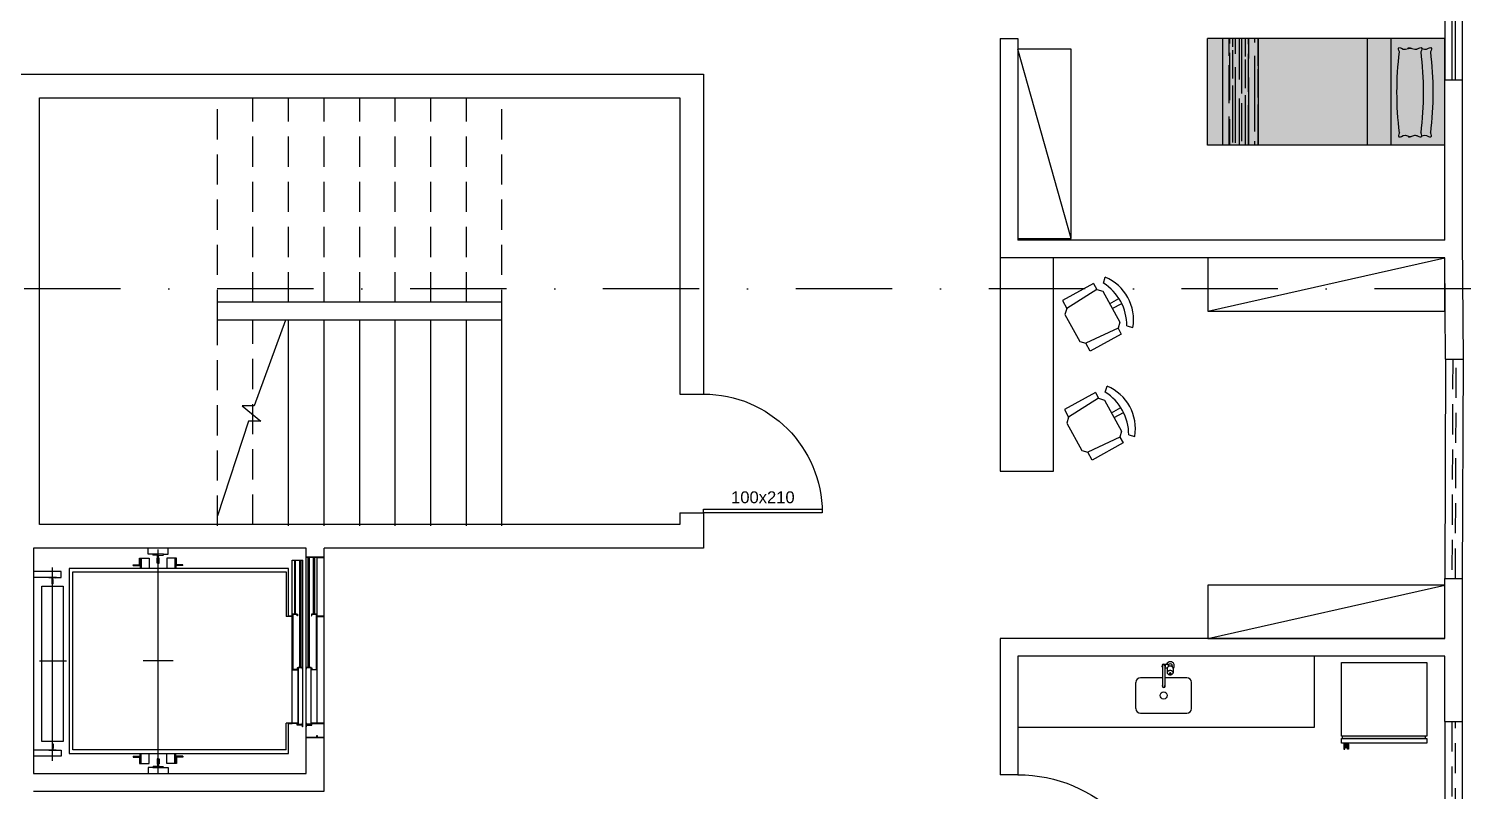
# Model space of a CAD drawing. Header units: centimetres. Extents: x 0 to 1084401, y -139216 to 99734.
# Drawn here: x 911601 to 912812, y 11368 to 12011 of the extents above; entities that cross this region are included whole.
import ezdxf
from ezdxf.enums import TextEntityAlignment as Align

# ---------------------------------------------------------------- set-up
doc = ezdxf.new("R2010")
doc.units = ezdxf.units.CM
doc.header["$LTSCALE"] = 4
for name, pattern in [('DASHDOT', [25.4, 12.7, -6.35, 0, -6.35]), ('DASHED2', [9.524999999999999, 6.35, -3.175]), ('HIDDEN', [9.524999999999999, 6.35, -3.175]), ('LTYPE_4', [112.5, 56.25, -56.25]), ('LTYPE_6', [168.75, 112.5, -28.125, 0, -28.125])]:
    doc.linetypes.add(name, pattern=pattern)
for name, color, linetype in [('0.1', 1, 'Continuous'), ('0.2', 2, 'Continuous'), ('0.6', 6, 'Continuous'), ('02-CONT', 2, 'Continuous'), ('03-CONT', 3, 'Continuous'), ('08', 8, 'Continuous'), ('AIT-LAY-HTC', 254, 'Continuous'), ('AIT-LAY-MOB', 2, 'Continuous'), ('B-CORTE', 4, 'DASHDOT')]:
    doc.layers.add(name, color=color, linetype=linetype)
doc.styles.add('2mm 1-50', font='arial.ttf', dxfattribs={"height": 0.1})

# ---------------------------------------------------------------- blocks, each defined once
blk = doc.blocks.new('1_00e')
blk.add_lwpolyline([(-28.40539012428269, -52.25289090163764), (-25.40539012428269, -52.25289090163764), (-25.40539012428269, 47.74710909836236), (-28.40539012428269, 47.74710909836236)], close=True)
at = {"color": 1}
blk.add_arc((-28.40539012428326, -52.25289090163764), 100, 0, 90, dxfattribs=at)
blk = doc.blocks.new('CAMA-SOLTEIRO')
h = blk.add_hatch()
h.set_pattern_fill('AR-RROOF', color=256, scale=0.08, style=0)
h.set_pattern_definition([(0, (-259.2971654992087, -62.25848343646964), (0.176, 0.08), [1.2, -0.16, 0.4, -0.08]), (0, (-259.1907654992087, -62.21848343646964), (-0.08, 0.1064), [0.24, -0.0264, 0.48, -0.06]), (0, (-259.2571654992087, -62.19048343646964), (0.416, 0.0536), [0.64, -0.112, 0.32, -0.08])])
h.paths.add_polyline_path([(0.4499999999999886, -1.569999999997059), (-0.4500000000000455, -1.569999999997044), (-0.4500000000000455, -1.869999999999941), (0.4499999999999886, -1.869999999999969)])
at = {"layer": 'AIT-LAY-HTC'}
h = blk.add_hatch(color=254, dxfattribs=at)
h.paths.add_polyline_path([(0.4499999999999886, -0.6535763996212509), (-0.4499999999999886, -0.6535763996212509), (-0.4499999999999886, -1.569999999997044), (0.4499999999999886, -1.569999999997044)])
h.paths.add_polyline_path([(0.4499999999999886, -2.131628207280301e-14), (-0.4499999999999886, -7.105427357601002e-15), (-0.4500000000000455, -0.4535763996212623), (0.4499999999999886, -0.4535763996212623)])
h.paths.add_polyline_path([(0.3716982436171747, -0.373121244349754), (0.3723867664295994, -0.3861706267807321), (0.3655536251368972, -0.390699628518469), (0.3589239480322135, -0.390246726289142), (0.3496964401738865, -0.3873305654911334), (0.3375292817262334, -0.3814624037465322, -0.06240135273612517), (-0.3458491167673401, -0.3814624037465322), (-0.3580162752151068, -0.3873305654911476), (-0.3672437830732633, -0.3902467262891278), (-0.3738734601780038, -0.3906996285184547), (-0.3807066014707061, -0.3861706267807179), (-0.3800180786582814, -0.3731212443497398), (-0.3760551388454587, -0.3650755000255188), (-0.3677125645626802, -0.3491925823837292), (-0.367078841438115, -0.3321323483973302), (-0.3724699016728437, -0.3091402599489683), (-0.3738734601780038, -0.3092361431671051), (-0.3807066014707061, -0.3047071414293683), (-0.3800180786582814, -0.2916577589983902), (-0.3760551388454587, -0.2836120146741834), (-0.3731809529210182, -0.2781400276378534), (-0.3671426902825488, -0.2523877149917055), (-0.3671057082908646, -0.2513921359974702), (-0.3671426902825488, -0.2503965570033344), (-0.373180952921075, -0.2246442443571155), (-0.3760551388455156, -0.2191722573209276), (-0.3800180786582814, -0.2111265129965787), (-0.3807066014707061, -0.1980771305656006), (-0.3738734601780038, -0.1935481288278922), (-0.3724699016728437, -0.1936440120460148), (-0.367078841438115, -0.1706519235976387), (-0.3677125645626802, -0.1535916896112397), (-0.3760551388455156, -0.1377087719694785), (-0.3800180786582814, -0.1296630276452575), (-0.3807066014707061, -0.116613645214251), (-0.3738734601780038, -0.1120846434765284), (-0.3672437830733202, -0.1125375457058411), (-0.3580162752149931, -0.1154537065038497), (-0.3458491167673401, -0.1213218682484509, -0.06240135273612597), (0.3375292817262334, -0.1213218682484509), (0.3496964401739433, -0.1154537065038497), (0.3589239480322135, -0.1125375457058553), (0.3655536251368972, -0.1120846434765284), (0.3723867664295994, -0.1166136452142652), (0.3716982436171747, -0.1296630276452575), (0.3677353038042952, -0.1377087719695922), (0.3593927295215735, -0.1535916896112681), (0.3587590063970083, -0.1706519235976671), (0.364150066631737, -0.193644012046029), (0.3655536251368972, -0.193548128827878), (0.3723867664295994, -0.1980771305656006), (0.3716982436171747, -0.2111265129965929), (0.3677353038042384, -0.2191722573211123), (0.3648611178799115, -0.2246442443571297), (0.3588228552414421, -0.250396557003306), (0.358785873249758, -0.251392135997456), (0.3588228552414421, -0.2523877149917482), (0.3648611178799115, -0.2781400276378392), (0.3677353038042952, -0.2836120146742545), (0.3716982436171747, -0.2916577589984044), (0.3723867664295994, -0.3047071414293683), (0.3655536251368972, -0.3092361431670909), (0.364150066631737, -0.3091402599489825), (0.3587590063970083, -0.3321323483973586), (0.3593927295215735, -0.3491925823837292), (0.3677353038044657, -0.3650755000253483)], flags=16)
h.paths.add_polyline_path([(-0.4500000000000455, -1.869999999999926), (-0.4499999999999886, -1.99999999999995), (0.4499999999999886, -1.99999999999995), (0.4499999999999886, -1.869999999999969)])
h = blk.add_hatch(color=252, dxfattribs=at)
edge = h.paths.add_edge_path()
edge.add_line((0.3677353038042384, -0.1377087719696206), (0.3716982436171179, -0.1296630276452433))
edge.add_line((0.3716982436171747, -0.1296630276452433), (0.3723867664295994, -0.1166136452142652))
edge.add_line((0.3723867664295994, -0.1166136452142652), (0.3655536251368972, -0.1120846434765284))
edge.add_line((0.3655536251368972, -0.1120846434765284), (0.3589239480322135, -0.1125375457058411))
edge.add_line((0.3589239480322135, -0.1125375457058553), (0.3496964401739433, -0.1154537065038497))
edge.add_line((0.3496964401739433, -0.1154537065038355), (0.3375292817262334, -0.1213218682484509))
edge.add_ellipse((-0.004159917520553336, -2.848495806804841), major_axis=(1.943480023054445, 1.943480023054444), ratio=0.9999999999999957, start_angle=37.85859147788927, end_angle=52.14140852211052)
edge.add_line((-0.3458491167673401, -0.1213218682484651), (-0.35801627521505, -0.1154537065038497))
edge.add_line((-0.35801627521505, -0.1154537065038497), (-0.3672437830732633, -0.1125375457058553))
edge.add_line((-0.3672437830733202, -0.1125375457058553), (-0.3738734601780607, -0.1120846434765284))
edge.add_line((-0.3738734601780607, -0.1120846434765426), (-0.380706601470763, -0.116613645214251))
edge.add_line((-0.3807066014707061, -0.116613645214251), (-0.3800180786582814, -0.1296630276452433))
edge.add_line((-0.3800180786582814, -0.1296630276452433), (-0.3760551388454587, -0.1377087719697059))
edge.add_line((-0.3760551388454019, -0.1377087719697201), (-0.3677125645626802, -0.1535916896112681))
edge.add_line((-0.3677125645626802, -0.1535916896112681), (-0.367078841438115, -0.1706519235976671))
edge.add_line((-0.367078841438115, -0.1706519235976671), (-0.3724699016728437, -0.1936440120460148))
edge.add_line((-0.3724699016728437, -0.1936440120460148), (-0.3672437830733202, -0.1940010310572049))
edge.add_line((-0.3672437830733202, -0.1940010310572049), (-0.35801627521505, -0.1969171918551993))
edge.add_line((-0.35801627521505, -0.1969171918551993), (-0.3458491167673401, -0.2027853535998148))
edge.add_ellipse((-0.004159917520553336, -2.929959292156191), major_axis=(1.943480023054446, 1.943480023054447), ratio=0.9999999999999976, start_angle=37.85859147788932, end_angle=52.14140852211062, ccw=False)
edge.add_line((0.3375292817262334, -0.2027853535998148), (0.3496964401739433, -0.1969171918551851))
edge.add_line((0.3496964401739433, -0.1969171918551709), (0.3589239480322703, -0.1940010310572049))
edge.add_line((0.3589239480322135, -0.1940010310572049), (0.364150066631737, -0.193644012046029))
edge.add_line((0.364150066631737, -0.193644012046029), (0.3587590063970083, -0.1706519235976671))
edge.add_line((0.3587590063970083, -0.1706519235976671), (0.3593927295215735, -0.1535916896112681))
edge.add_line((0.3593927295215735, -0.1535916896112681), (0.3677353038042952, -0.1377087719696206))
edge = h.paths.add_edge_path()
edge.add_line((0.3585894172769599, -0.2513921359974987), (0.3588228552414421, -0.250396557003306))
edge.add_line((0.3588228552414421, -0.250396557003306), (0.3593927295215735, -0.2350551749626035))
edge.add_line((0.3593927295215735, -0.2350551749626035), (0.367735303804352, -0.2191722573207713))
edge.add_line((0.367735303804352, -0.2191722573207713), (0.3716982436171747, -0.2111265129966071))
edge.add_line((0.3716982436171747, -0.2111265129966071), (0.3723867664295994, -0.198077130565629))
edge.add_line((0.3723867664295994, -0.198077130565629), (0.3655536251368972, -0.1935481288278922))
edge.add_line((0.3655536251368972, -0.193548128827878), (0.3589239480322135, -0.1940010310571907))
edge.add_line((0.3589239480322135, -0.1940010310572049), (0.3496964401739433, -0.1969171918551993))
edge.add_line((0.3496964401739433, -0.1969171918551993), (0.3375292817262334, -0.2027853535998148))
edge.add_ellipse((-0.004159917520553336, -2.929959292156191), major_axis=(1.94348002305446, 1.94348002305446), ratio=0.9999999999999964, start_angle=37.85859147788919, end_angle=52.14140852211058)
edge.add_line((-0.3458491167673401, -0.2027853535998148), (-0.3580162752149931, -0.1969171918552135))
edge.add_line((-0.3580162752149931, -0.1969171918552135), (-0.3672437830733202, -0.1940010310571907))
edge.add_line((-0.3672437830733202, -0.1940010310571907), (-0.3738734601780038, -0.1935481288278638))
edge.add_line((-0.3738734601780038, -0.193548128827878), (-0.3807066014707061, -0.1980771305656006))
edge.add_line((-0.3807066014707061, -0.1980771305656006), (-0.3800180786582814, -0.2111265129965929))
edge.add_line((-0.3800180786582814, -0.2111265129965929), (-0.376055138845345, -0.2191722573210413))
edge.add_line((-0.376055138845345, -0.2191722573210413), (-0.3677125645626802, -0.2350551749625893))
edge.add_line((-0.3677125645626802, -0.2350551749626035), (-0.3671426902825488, -0.250396557003306))
edge.add_line((-0.3671426902825488, -0.2503965570032918), (-0.3669092523180666, -0.2513921359974702))
edge.add_line((-0.3669092523180666, -0.2513921359974702), (-0.3732120659238944, -0.278272720073609))
edge.add_line((-0.3732120659238944, -0.278272720073609), (-0.3759659441697067, -0.2921238786731593))
edge.add_line((-0.3759659441697067, -0.2921238786731593), (-0.3732120659238944, -0.3059750372728232))
edge.add_line((-0.3732120659238944, -0.3059750372728232), (-0.367078841438115, -0.3321323483973302))
edge.add_line((-0.367078841438115, -0.3321323483973302), (-0.3677125645626802, -0.3491925823837292))
edge.add_line((-0.3677125645626802, -0.3491925823837292), (-0.3760551388454587, -0.3650755000255756))
edge.add_line((-0.3760551388454587, -0.3650755000255756), (-0.3800180786582814, -0.3731212443497398))
edge.add_line((-0.3800180786582814, -0.3731212443497398), (-0.3807066014707061, -0.3861706267807179))
edge.add_line((-0.3807066014707061, -0.3861706267807179), (-0.3738734601780607, -0.3906996285184547))
edge.add_line((-0.3738734601780607, -0.390699628518469), (-0.3672437830733202, -0.390246726289142))
edge.add_line((-0.3672437830733202, -0.3902467262891278), (-0.35801627521505, -0.3873305654911192))
edge.add_line((-0.3580162752149931, -0.3873305654911192), (-0.3458491167673401, -0.381462403746518))
edge.add_ellipse((-0.004159917520553336, 2.345711534809816), major_axis=(1.943480023054408, 1.943480023054407), ratio=0.9999999999999963, start_angle=217.8585914778892, end_angle=232.1414085221106)
edge.add_line((0.3375292817262334, -0.3814624037465322), (0.3496964401739433, -0.3873305654911476))
edge.add_line((0.3496964401739433, -0.3873305654911476), (0.3589239480321567, -0.390246726289142))
edge.add_line((0.3589239480321567, -0.390246726289142), (0.3655536251368403, -0.3906996285184832))
edge.add_line((0.3655536251368972, -0.390699628518469), (0.3723867664295994, -0.3861706267807321))
edge.add_line((0.3723867664295994, -0.3861706267807321), (0.3716982436171747, -0.373121244349754))
edge.add_line((0.3716982436171747, -0.3731212443497398), (0.3677353038042384, -0.3650755000254762))
edge.add_line((0.3677353038042384, -0.3650755000254762), (0.3593927295215735, -0.3491925823837292))
edge.add_line((0.3593927295215735, -0.3491925823837292), (0.3587590063970083, -0.3321323483973302))
edge.add_line((0.3587590063970083, -0.3321323483973444), (0.3648922308827878, -0.3059750372727663))
edge.add_line((0.3648922308827878, -0.3059750372727521), (0.3676461091286001, -0.2921238786731735))
edge.add_line((0.3676461091286001, -0.2921238786731735), (0.3648922308827878, -0.2782727200736659))
edge.add_line((0.3648922308827878, -0.2782727200736659), (0.3585894172769599, -0.2513921359974987))
for points in [[(0.4499999999999886, -0.6535763996212509), (0.4499999999999886, -0.4535763996212623), (-0.4499999999999886, -0.4535763996212623), (-0.4499999999999886, -0.6535763996212509)], [(-0.4499999999999886, -1.569999999997044), (0.4499999999999886, -1.569999999997044), (0.4499999999999886, -1.869999999999955), (-0.4499999999999886, -1.869999999999955)]]:
    blk.add_hatch(color=252, dxfattribs=at).paths.add_polyline_path(points)
for p, q in [((-0.4500000000000455, 7.105427357601002e-15), (0.4499999999999886, -7.105427357601002e-15)), ((-0.4500000000000455, 7.105427357601002e-15), (-0.4499999999999886, -1.99999999999995)), ((0.4499999999999886, -7.105427357601002e-15), (0.4499999999999886, -1.99999999999995)), ((0.4499999999999886, -0.05000000000000426), (0.4499999999999886, -1.949999999999953)), ((0.4499999999999886, -0.4535763996212623), (-0.4499999999999886, -0.4535763996212623)), ((0.4499999999999886, -0.6535763996212509), (-0.4499999999999886, -0.6535763996212509)), ((-0.4499999999999886, -1.569999999997044), (0.4499999999999886, -1.569999999997044)), ((-0.4499999999999886, -1.869999999999941), (0.4499999999999886, -1.869999999999955)), ((-0.4499999999999886, -1.99999999999995), (0.4499999999999886, -1.99999999999995))]:
    blk.add_line(p, q)
for points in [[(-0.3724699016728437, -0.1936440120460148), (-0.367078841438115, -0.1706519235976529), (-0.3677125645626802, -0.1535916896112539), (-0.3760551388454587, -0.1377087719695353), (-0.3800180786582814, -0.1296630276452433), (-0.3807066014707061, -0.1166136452142652), (-0.3738734601780038, -0.1120846434765284), (-0.3672437830733202, -0.1125375457058553), (-0.35801627521505, -0.1154537065038497), (-0.3458491167673401, -0.1213218682484651)], [(0.364150066631737, -0.1936440120460148), (0.3587590063970083, -0.1706519235976671), (0.3593927295215735, -0.1535916896112539), (0.3677353038042952, -0.1377087719695496), (0.3716982436171747, -0.1296630276452575), (0.3723867664295994, -0.1166136452142652), (0.3655536251368972, -0.1120846434765284), (0.3589239480322135, -0.1125375457058553), (0.3496964401739433, -0.1154537065038497), (0.3375292817262334, -0.1213218682484651)], [(-0.3458491167673401, -0.3814624037465322), (-0.35801627521505, -0.3873305654911476), (-0.3672437830733202, -0.3902467262891278), (-0.3738734601780038, -0.3906996285184547), (-0.3807066014707061, -0.3861706267807179), (-0.3800180786582814, -0.3731212443497398), (-0.3760551388454587, -0.3650755000254478), (-0.3677125645626802, -0.3491925823837292), (-0.367078841438115, -0.3321323483973302), (-0.3732120659238944, -0.3059750372727663), (-0.3759659441697067, -0.2921238786731593), (-0.3732120659238944, -0.2782727200735664), (-0.367078841438115, -0.2521154089490025), (-0.3677125645626802, -0.2350551749626035), (-0.3760551388454587, -0.219172257320885), (-0.3800180786582814, -0.2111265129965929), (-0.3807066014707061, -0.1980771305656148), (-0.3738734601780038, -0.193548128827878), (-0.3672437830733202, -0.1940010310572049), (-0.35801627521505, -0.1969171918551993), (-0.3458491167673401, -0.2027853535998148)], [(-0.3671426902825488, -0.2523877149916771), (-0.367078841438115, -0.2506688630459806), (-0.373180952921075, -0.2246442443571155)], [(0.3375292817262334, -0.3814624037465322), (0.3496964401739433, -0.3873305654911476), (0.3589239480322135, -0.390246726289142), (0.3655536251368972, -0.390699628518469), (0.3723867664295994, -0.3861706267807321), (0.3716982436171747, -0.373121244349754), (0.3677353038042952, -0.365075500025462), (0.3593927295215735, -0.3491925823837434), (0.3587590063970083, -0.3321323483973444), (0.3648922308827878, -0.3059750372727805), (0.3676461091286001, -0.2921238786731735), (0.3648922308827878, -0.2782727200735806), (0.3587590063970083, -0.2521154089490167), (0.3593927295215735, -0.2350551749626035), (0.3677353038042952, -0.219172257320885), (0.3716982436171747, -0.2111265129966071), (0.3723867664295994, -0.1980771305656148), (0.3655536251368972, -0.193548128827878), (0.3589239480322135, -0.1940010310572049), (0.3496964401739433, -0.1969171918551993), (0.3375292817262334, -0.2027853535998148)], [(0.3588228552414421, -0.2523877149916913), (0.3587590063970083, -0.2506688630459948), (0.3648611178799115, -0.2246442443571155)], [(-0.3724699016728437, -0.3091402599489825), (-0.3738734601780038, -0.3092361431671051), (-0.3807066014707061, -0.3047071414293683), (-0.3800180786582814, -0.2916577589983902), (-0.3760551388454587, -0.2836120146740981), (-0.373180952921075, -0.2781400276378818)], [(0.364150066631737, -0.3091402599489825), (0.3655536251368972, -0.3092361431671051), (0.3723867664295994, -0.3047071414293825), (0.3716982436171747, -0.2916577589983902), (0.3677353038042952, -0.2836120146740981), (0.3648611178799115, -0.2781400276378818)]]:
    blk.add_lwpolyline(points)
for centre, radius, start, end in [((-0.004159917520553336, -2.848495806804841), 2.748495806804713, 82.85859147788834, 97.14140852211166), ((-0.004159917520553336, -2.929959292156191), 2.748495806804713, 82.85859147788834, 97.14140852211166), ((-0.004159917520553336, 2.345711534809816), 2.748495806804664, 262.8585914778884, 277.1414085221116)]:
    blk.add_arc(centre, radius, start, end)
blk = doc.blocks.new('cadeira31')
for p, q in [((533.9806244677055, 108.8269194911651), (525.4942774994332, 108.8269194911651)), ((533.9806244677055, 104.4680482461251), (525.5461243864366, 104.4680482461251))]:
    blk.add_line(p, q)
for points in [[(530.4662819320722, 126.449034984094), (526.9519393964405, 129.9633775197264)], [(537.494967003337, 129.9633775197264), (565.6097072883948, 129.9633775197264), (565.6097072883948, 122.9346924484623)], [(537.494967003337, 124.6918637162785), (537.494967003337, 129.9633775197264)], [(537.494967003337, 89.5484383599551), (533.9806244677046, 93.06278089558751), (533.9806244677046, 121.1775211806461), (537.494967003337, 124.6918637162785)], [(537.494967003337, 124.6918637162785), (565.6097072883948, 122.9346924484623)], [(565.6097072883948, 91.3056096277713), (569.124049824028, 94.81995216340371), (569.124049824028, 119.4203499128299), (565.6097072883948, 122.9346924484623)], [(537.494967003337, 84.2769245565072), (565.6097072883948, 84.2769245565072), (565.6097072883948, 91.3056096277713)], [(537.494967003337, 89.5484383599551), (565.6097072883948, 91.3056096277713)], [(530.4662819320722, 87.7912670921396), (526.9519393964405, 84.2769245565072)], [(537.494967003337, 84.2769245565072), (537.494967003337, 89.54843835995581)]]:
    blk.add_lwpolyline(points)
for centre, radius, start, end in [((555.505972498453, 107.120151038117), 36.56700428639113, 141.3401917459098, 218.65980825409), ((565.2582730348328, 107.120151038117), 39.80060802916926, 150.9453959009229, 209.0546040990771)]:
    blk.add_arc(centre, radius, start, end)

msp = doc.modelspace()

# ---------------------------------------------------------------- linework, layer by layer
at = {"layer": '0.1', "linetype": 'HIDDEN'}
for p, q in [((911760.2346801863, 11765.51251930815), (911760.2346801863, 11951.97953990535)), ((911790.2346801863, 11780.51251930815), (911790.2346801863, 11951.97953990535)), ((911820.2346801863, 11780.51251930815), (911820.2346801863, 11951.97953990535)), ((911850.2346801863, 11780.51251930815), (911850.2346801863, 11951.97953990535)), ((911880.2346801863, 11780.51251930815), (911880.2346801863, 11951.97953990535)), ((911910.2346801863, 11780.51251930815), (911910.2346801863, 11951.97953990535)), ((911940.2346801863, 11780.51251930815), (911940.2346801863, 11951.97953990535)), ((911970.2346801863, 11780.51251930815), (911970.2346801863, 11951.97953990535)), ((912000.2346801863, 11765.51251930815), (912000.2346801863, 11951.97953990535)), ((911760.2346801863, 11591.97953990533), (911760.2346801863, 11765.51251930815)), ((911790.2346801863, 11593.01251930813), (911790.2346801863, 11765.51251930815))]:
    msp.add_line(p, q, dxfattribs=at)
at = {"layer": '0.1'}
for p, q in [((912000.2346801863, 11780.51251930815), (911760.2346801863, 11780.51251930815)), ((912000.2346801863, 11765.51251930815), (911760.2346801863, 11765.51251930815)), ((911850.2346801327, 11413.51251971582), (911850.2346801327, 11565.5125206206))]:
    msp.add_line(p, q, dxfattribs=at)
at = {"layer": '0.1', "linetype": 'DASHED2'}
for p, q in [((912801.9981912678, 11732.51899698742), (912801.2346801861, 11547.51251930817)), ((912804.2346801861, 11547.51251930817), (912804.9981912678, 11732.51899698742)), ((912801.2346801861, 11427.01251930817), (912801.2346801861, 11307.01251930813)), ((912804.2346801861, 11307.01251930813), (912804.2346801861, 11427.01251930817))]:
    msp.add_line(p, q, dxfattribs=at)
at = {"layer": '0.2'}
for p, q in [((912795.2346801861, 12148.01251930817), (912795.2346801861, 11968.01251930817)), ((912801.2346801861, 12148.01251930817), (912801.2346801861, 11968.01251930817)), ((912804.2346801861, 11968.01251930817), (912804.2346801861, 12148.01251930817)), ((912810.2346801861, 11968.01251930817), (912810.2346801861, 12148.01251930817)), ((912480.234680186, 11834.29595005147), (912435.234680186, 11993.97285063304)), ((912420.2346801861, 11818.01251930817), (912420.2346801861, 11638.01251930817)), ((912465.2346801861, 11638.01251930817), (912465.2346801861, 11818.01251930817)), ((912595.437256688, 11773.01251930817), (912795.2346801861, 11818.01251930817)), ((911820.2346801863, 11591.97953990533), (911820.2346801863, 11765.51251930815)), ((911850.2346801863, 11591.97953990533), (911850.2346801863, 11765.51251930815)), ((911880.2346801863, 11591.97953990533), (911880.2346801863, 11765.51251930815)), ((911910.2346801863, 11591.97953990533), (911910.2346801863, 11765.51251930815)), ((911940.2346801863, 11591.97953990533), (911940.2346801863, 11765.51251930815)), ((911970.2346801863, 11591.97953990533), (911970.2346801863, 11765.51251930815)), ((912000.2346801863, 11591.97953990533), (912000.2346801863, 11765.51251930815)), ((912420.2346801861, 11638.01251930817), (912465.2346801861, 11638.01251930817)), ((912595.437256688, 11497.01251930817), (912795.2346801861, 11542.01251930817)), ((912708.0943045018, 11476.62597437343), (912780.0943045018, 11476.62597437343)), ((912708.0943045018, 11414.62597437344), (912708.0943045018, 11476.62597437343)), ((912780.0943045018, 11476.62597437343), (912780.0943045018, 11414.62597437344)), ((912557.2171364524, 11473.76118444651), (912557.2171364524, 11456.76118444651)), ((912558.2171364524, 11475.26118444651), (912562.5714925287, 11475.26118444651)), ((912559.2171364524, 11473.76118444651), (912559.2171364524, 11456.76118444651)), ((912559.2171364524, 11472.26118444651), (912561.3042520925, 11472.26118444651)), ((912561.2171364524, 11471.79887384528), (912561.2171364524, 11468.03885242237)), ((912561.9671364524, 11473.76118444651), (912561.9671364524, 11473.06132711539)), ((912565.4671364524, 11473.76118444651), (912565.4671364524, 11473.06132711539)), ((912566.2171364524, 11471.79887384528), (912566.2171364524, 11468.03885242237)), ((912534.7171364524, 11437.85072962656), (912534.7171364524, 11459.85072962656)), ((912557.2171364524, 11463.85072962656), (912538.7171364524, 11463.85072962656)), ((912577.7171364523, 11463.85072962656), (912559.2171364524, 11463.85072962656)), ((912581.7171364523, 11437.85072962656), (912581.7171364523, 11459.85072962656)), ((912538.7171364524, 11433.85072962656), (912577.7171364523, 11433.85072962656)), ((912780.0943045018, 11414.62597437344), (912708.0943045018, 11414.62597437344)), ((912708.0943045018, 11412.62597437344), (912780.0943045018, 11412.62597437344)), ((912708.0943045018, 11408.62597437344), (912708.0943045018, 11412.62597437344)), ((912780.0943045018, 11408.62597437344), (912708.0943045018, 11408.62597437344)), ((912709.0943045018, 11412.62597437344), (912709.0943045018, 11414.62597437344)), ((912710.0943045018, 11408.62597437344), (912710.0943045018, 11407.62597437342)), ((912710.0943045018, 11407.62597437342), (912710.0943045018, 11403.62597437343)), ((912710.0943045018, 11407.62597437342), (912714.0943045018, 11407.62597437342)), ((912711.0943045018, 11403.62597437343), (912711.0943045018, 11407.62597437342)), ((912713.0943045018, 11404.62597437345), (912711.0943045018, 11404.62597437345)), ((912713.0943045018, 11403.62597437343), (912713.0943045018, 11407.62597437342)), ((912714.0943045018, 11407.62597437342), (912714.0943045018, 11408.62597437344)), ((912714.0943045018, 11407.62597437342), (912714.0943045018, 11403.62597437343)), ((912779.0943045018, 11412.62597437344), (912779.0943045018, 11414.62597437344)), ((912780.0943045018, 11412.62597437344), (912780.0943045018, 11408.62597437344)), ((912710.0943045018, 11403.62597437343), (912711.0943045018, 11403.62597437343)), ((912714.0943045018, 11403.62597437343), (912713.0943045018, 11403.62597437343))]:
    msp.add_line(p, q, dxfattribs=at)
for points in [[(912435.234680186, 11993.97285063304), (912435.234680186, 11834.29595005147), (912480.234680186, 11834.29595005147), (912480.234680186, 11993.97285063304)], [(912595.437256688, 11773.01251930817), (912795.2346801861, 11773.01251930817), (912795.2346801861, 11818.01251930817), (912595.437256688, 11818.01251930817)], [(912595.437256688, 11497.01251930817), (912795.2346801861, 11497.01251930817), (912795.2346801861, 11542.01251930817), (912595.437256688, 11542.01251930817)], [(912685.4164668879, 11422.01251930817), (912685.4164668879, 11482.01251930817), (912435.2346801861, 11482.01251930817), (912435.2346801861, 11422.01251930817)]]:
    msp.add_lwpolyline(points, close=True, dxfattribs=at)
msp.add_circle((912558.2171364524, 11448.85072962657), 3, dxfattribs=at)
for centre, radius, start, end in [((912563.7171364524, 11473.76118444651), 3.500000000000001, 315.5846914019277, 154.623066474545), ((912558.2171364524, 11473.76118444651), 1.5, 311.8103148961205, 228.1896851038795), ((912558.2171364524, 11473.76118444651), 1, 0.0002137430410900146, 180.0002137430411), ((912563.7171364524, 11473.76118444651), 3.500000000000001, 205.376933525455, 224.4153085980722), ((912562.4874033439, 11471.79887384528), 1.270266891563096, 149.6388065954658, 180), ((912562.4874033439, 11468.03885242237), 1.270266891563096, 149.6388065954658, 180), ((912562.4874033439, 11468.03885242237), 1.270266891562841, 180, 210.3611934045342), ((912563.0778055959, 11471.45302421332), 1.954508652247466, 125.2643896826513, 149.6388065954658), ((912563.0778055959, 11467.69300279042), 1.954508652247777, 125.2643896826513, 149.6388065954658), ((912563.0778055959, 11468.38470205433), 1.954508652248115, 210.3611934045342, 234.7356103173487), ((912563.4643019543, 11470.90643582167), 2.623939981695426, 106.3249499365723, 125.2643896826513), ((912563.4643019543, 11467.14641439874), 2.623939981695193, 106.3249499365723, 125.2643896826513), ((912563.4643019543, 11468.93129044598), 2.623939981695913, 234.7356103173487, 253.6750500634278), ((912563.7171364524, 11473.76118444651), 1.75, 121.002719133908, 180), ((912562.5714925287, 11476.26118444651), 1, 270, 294.6199773284199), ((912563.7171364524, 11470.04320484889), 3.52343594936016, 90, 106.3249499365723), ((912563.7171364524, 11466.28318342596), 3.523435949360164, 90, 106.3249499365723), ((912563.7171364524, 11469.79452141875), 3.523435949360247, 253.6750500634278, 270), ((912563.3482165198, 11467.28885242235), 0.381080067469001, 149.6388065954658, 180), ((912563.3482165198, 11467.28885242235), 0.3810800674690286, 180, 210.3611934045342), ((912563.7171364524, 11473.76118444651), 1.75, 0, 114.6199773284199), ((912563.5253371955, 11467.18509753278), 0.5863525956744141, 125.2643896826513, 149.6388065954658), ((912563.5253371955, 11467.39260731195), 0.586352595674055, 210.3611934045342, 234.7356103173487), ((912563.6412861029, 11467.02112101528), 0.7871819945086199, 106.3249499365723, 125.2643896826513), ((912563.6412861029, 11467.55658382946), 0.7871819945088399, 234.7356103173487, 253.6750500634278), ((912563.7171364524, 11466.76215172345), 1.057030784808035, 90, 106.3249499365723), ((912563.7171364524, 11467.81555312128), 1.05703078480796, 253.6750500634278, 270), ((912563.7171364524, 11470.04320484889), 3.523435949359136, 73.67505006342776, 90), ((912563.7171364524, 11466.28318342596), 3.523435949359133, 73.67505006342776, 90), ((912563.7171364524, 11466.76215172345), 1.057030784807716, 73.67505006342776, 90), ((912563.7171364524, 11467.81555312128), 1.05703078480866, 270, 286.3249499365722), ((912563.7171364524, 11469.79452141875), 3.523435949360448, 270, 286.3249499365722), ((912563.7929868018, 11467.02112101528), 0.7871819945091894, 54.73561031734872, 73.67505006342776), ((912563.7929868018, 11467.55658382946), 0.7871819945097068, 286.3249499365722, 305.2643896826513), ((912563.9089357093, 11467.18509753278), 0.5863525956737803, 30.36119340453421, 54.73561031734872), ((912563.9089357093, 11467.39260731195), 0.5863525956744221, 305.2643896826513, 329.6388065954658), ((912564.086056385, 11467.28885242235), 0.3810800674687017, 0, 30.36119340453421), ((912564.086056385, 11467.28885242235), 0.3810800674690571, 329.6388065954658, 0), ((912563.9699709506, 11470.90643582167), 2.623939981695551, 54.73561031734872, 73.67505006342776), ((912563.9699709506, 11467.14641439874), 2.62393998169532, 54.73561031734872, 73.67505006342776), ((912563.9699709506, 11468.93129044598), 2.623939981696176, 286.3249499365722, 305.2643896826513), ((912564.3564673088, 11471.45302421332), 1.954508652247503, 30.36119340453421, 54.73561031734872), ((912564.3564673088, 11467.69300279042), 1.954508652247814, 30.36119340453421, 54.73561031734872), ((912564.3564673088, 11468.38470205433), 1.954508652247508, 305.2643896826513, 329.6388065954658), ((912564.9468695609, 11471.79887384528), 1.270266891563182, 0, 30.36119340453421), ((912564.9468695609, 11468.03885242237), 1.270266891563182, 0, 30.36119340453421), ((912564.9468695609, 11468.03885242237), 1.270266891562912, 329.6388065954658, 0), ((912538.7171364524, 11459.85072962656), 4.000000000000001, 90, 180), ((912558.2171364524, 11456.76118444651), 1.25, 143.1301023539092, 36.86989764609081), ((912558.2171364524, 11456.76118444651), 1, 180.0001178785013, 0.0001178785012931825), ((912577.7171364523, 11459.85072962656), 4.000000000000001, 0, 90), ((912538.7171364524, 11437.85072962656), 4.000000000000001, 180, 270), ((912577.7171364523, 11437.85072962656), 4.000000000000001, 270, 0)]:
    msp.add_arc(centre, radius, start, end, dxfattribs=at)
for points in [[(912709.0943045018, 11414.62597437344), (912709.0943045018, 11412.62597437344), (912779.0943045018, 11414.62597437344), (912779.0943045018, 11412.62597437344)], [(912711.0943045018, 11407.62597437342), (912713.0943045018, 11407.62597437342), (912711.0943045018, 11404.62597437345), (912713.0943045018, 11404.62597437345)]]:
    msp.add_solid(points, dxfattribs=at)
at = {"layer": '0.6'}
for p, q in [((912420.234680186, 12003.01251930817), (912435.234680186, 12003.01251930817)), ((912795.234680186, 11968.01251930817), (912810.234680186, 11968.01251930817)), ((912435.2346801861, 11818.01251930817), (912420.2346801861, 11818.01251930817)), ((912795.9981912678, 11732.51899698742), (912795.2346801861, 11547.51251930817)), ((912795.9981912678, 11732.51899698742), (912810.9981912678, 11732.51899698742)), ((912810.2346801861, 11547.51251930817), (912810.9981912678, 11732.51899698742)), ((912150.2346801863, 11703.01251930813), (912170.2346801863, 11703.01251930813)), ((912150.2346801863, 11603.01251930813), (912170.2346801863, 11603.01251930813)), ((911835.2346801327, 11565.5125206206), (911850.2346801327, 11565.5125206206)), ((911850.2346802903, 11565.5125206206), (911835.2346801863, 11565.5125206206)), ((912795.2346801861, 11547.51251930817), (912810.2346801861, 11547.51251930817)), ((912435.2346801861, 11497.01251930817), (912420.2346801861, 11497.01251930817)), ((912795.2346801861, 11427.01251930817), (912810.2346801861, 11427.01251930817)), ((912795.2346801861, 11427.01251930817), (912795.2346801861, 11307.01251930813)), ((912810.2346801861, 11307.01251930813), (912810.2346801861, 11427.01251930817)), ((911835.2346801327, 11413.51252057776), (911850.2346801327, 11413.51252057776)), ((911835.2346801863, 11413.51252057776), (911850.2346801863, 11413.51251971582)), ((912435.2346801861, 11382.01251930817), (912420.2346801861, 11382.01251930817))]:
    msp.add_line(p, q, dxfattribs=at)
for points in [[(912420.234680186, 12003.01251930817), (912420.2346801861, 11833.01251930817)], [(912435.234680186, 12003.01251930817), (912435.234680186, 11833.01251930817)], [(911580.2346801863, 11973.01251930816), (911605.2346801863, 11973.01251930816)], [(911590.2346801863, 11973.01251930816), (912170.2346801863, 11973.01251930816), (912170.2346801863, 11703.01251930813)], [(912795.234680186, 11833.01251930817), (912795.234680186, 11968.01251930817)], [(912810.234680186, 11818.01251930817), (912810.234680186, 11968.01251930817)], [(912150.2346801863, 11603.01251930813), (912150.2346801863, 11593.01251930813), (911610.2346801863, 11593.01251930813), (911610.2346801863, 11953.01251930816), (912150.2346801863, 11953.01251930816), (912150.2346801863, 11703.01251930813)], [(912420.2346801861, 11833.01251930817), (912420.2346801861, 11818.01251930817)], [(912795.2346801861, 11833.01251930817), (912435.2346801861, 11833.01251930817)], [(912810.9981912678, 11732.51899698742), (912810.2346801861, 11833.01251930817)], [(912795.9981912678, 11732.51899698742), (912795.2346801861, 11818.01251930817), (912435.2346801861, 11818.01251930817), (912435.2346801861, 11818.01251930817)], [(912170.2346801863, 11603.01251930813), (912170.2346801863, 11573.01251930813), (911850.2346801863, 11573.01251930813)], [(911835.2346801863, 11573.01251930813), (911605.2346801863, 11573.01251930813)], [(911605.2346801863, 11573.01251930813), (911605.2346801863, 11383.01251930813), (911835.2346801863, 11383.01251930813), (911835.2346801863, 11413.51252057776)], [(911835.2346801863, 11565.5125206206), (911835.2346801863, 11573.01251930813)], [(911850.2346801863, 11565.5125206206), (911850.2346801863, 11573.01251930813)], [(912795.2346801861, 11497.01251930817), (912795.2346801861, 11547.51251930817)], [(912810.2346801861, 11482.01251930817), (912810.2346801861, 11547.51251930817)], [(912420.2346801861, 11497.01251930817), (912420.2346801861, 11382.01251930817)], [(912420.2346801861, 11497.01251930817), (912420.2346801861, 11482.01251930817)], [(912795.2346801861, 11497.01251930817), (912435.2346801861, 11497.01251930817)], [(912810.2346801861, 11427.01251930817), (912810.2346801861, 11497.01251930817)], [(912795.2346801861, 11427.01251930817), (912795.2346801861, 11482.01251930817), (912435.2346801861, 11482.01251930817), (912435.2346801861, 11382.01251930817)], [(911605.2346801863, 11368.01251930813), (911850.2346801863, 11368.01251930813), (911850.2346801863, 11413.51251971582)]]:
    msp.add_lwpolyline(points, dxfattribs=at)
at = {"layer": '03-CONT', "linetype": 'Continuous'}
msp.add_lwpolyline([(911817.694895217, 11765.51251930814), (911791.1987000525, 11693.24270760752), (911781.0082610918, 11693.09667868052), (911796.8086505469, 11680.21983220296), (911786.6182115885, 11680.07380326321), (911760.2346801863, 11600.31440110493)], dxfattribs=at)
at = {"layer": '08', "color": 253}
for p, q in [((911694.6346803034, 11564.51251980453), (911702.7346804095, 11564.51251980453)), ((911694.6346803034, 11559.11251974897), (911694.6346803034, 11564.51251980453)), ((911695.2346803113, 11558.51251974283), (911695.2346803113, 11564.51251980453)), ((911701.7346799774, 11568.01251979033), (911701.7346799774, 11573.01251930813)), ((911705.7346804916, 11568.01251979033), (911701.7346799774, 11568.01251979033)), ((911702.7346804095, 11564.51251980453), (911702.7346804095, 11558.51251974283)), ((911705.7346804916, 11568.01251979033), (911705.7346804916, 11567.56251978851)), ((911710.2346805077, 11568.01251979033), (911705.7346804916, 11568.01251979033)), ((911706.0842544929, 11567.19525678735), (911705.7346804916, 11567.56251978851)), ((911709.4351065048, 11567.02978278673), (911706.0842544929, 11567.19525678735)), ((911709.7846805061, 11565.06251977966), (911709.4346805048, 11564.7125197784)), ((911709.4346805048, 11560.51251976355), (911709.4346805048, 11564.7125197784)), ((911709.4351065048, 11567.02978278673), (911709.7846805061, 11566.66251978534)), ((911709.7846805061, 11565.06251977966), (911709.7846805061, 11566.66251978534)), ((911714.7346805237, 11568.01251979033), (911710.2346805077, 11568.01251979033)), ((911710.6846805094, 11566.66251978534), (911711.0342545105, 11567.02978278673)), ((911710.6846805094, 11565.06251977966), (911710.6846805094, 11566.66251978534)), ((911710.6846805094, 11565.06251977966), (911711.0346805105, 11564.7125197784)), ((911711.0342545105, 11567.02978278673), (911714.3851065226, 11567.19525678735)), ((911711.0346805105, 11560.51251976355), (911711.0346805105, 11564.7125197784)), ((911714.3851065226, 11567.19525678735), (911714.7346805237, 11567.56251978851)), ((911714.7346805237, 11568.01251979033), (911714.7346805237, 11567.56251978851)), ((911714.7346805237, 11568.01251979033), (911718.7346810381, 11568.01251979033)), ((911717.7346806059, 11564.51251980453), (911717.7346806059, 11558.51251974283)), ((911725.834680712, 11564.51251980453), (911717.7346806059, 11564.51251980453)), ((911718.7346810381, 11568.01251979033), (911718.7346810381, 11573.01251930813)), ((911725.2346807042, 11558.51251974283), (911725.2346807042, 11564.51251980453)), ((911725.834680712, 11559.11251974897), (911725.834680712, 11564.51251980453)), ((911823.2346800495, 11563.0125206057), (911832.2346801119, 11563.0125206057)), ((911823.2346800495, 11425.5125197873), (911823.2346800495, 11563.0125206057)), ((911825.2346800633, 11563.0125206057), (911825.2346800633, 11517.51252033492)), ((911826.2346800703, 11517.51252033492), (911826.2346800703, 11563.0125206057)), ((911829.7346800946, 11472.51252006693), (911829.7346800946, 11563.0125206057)), ((911830.7346801015, 11563.0125206057), (911830.7346801015, 11472.51252006693)), ((911832.2346801119, 11422.51251976937), (911832.2346801119, 11563.0125206057)), ((911835.2346801327, 11565.5125206206), (911844.2346801952, 11565.5125206206)), ((911835.2346801327, 11422.51251976937), (911835.2346801327, 11565.5125206206)), ((911835.2346801327, 11565.5125206206), (911850.2346801863, 11565.5125206206)), ((911836.7346801432, 11472.51252006693), (911836.7346801432, 11565.5125206206)), ((911837.73468015, 11565.5125206206), (911837.73468015, 11472.51252006693)), ((911850.2346801327, 11565.5125206206), (911839.2346801952, 11565.5125206206)), ((911841.2346801744, 11517.51252033492), (911841.2346801744, 11565.5125206206)), ((911842.2346801814, 11565.5125206206), (911842.2346801814, 11517.51252033492)), ((911844.2346801952, 11565.5125206206), (911844.2346801952, 11425.5125197873)), ((911844.2346801952, 11564.01252061152), (911844.4346801966, 11564.01252061152)), ((911844.4346801966, 11565.31252061925), (911850.0346802354, 11565.31252061925)), ((911844.4346801966, 11564.01252061152), (911844.4346801966, 11565.31252061925)), ((911850.0346802354, 11565.31252061925), (911850.0346802354, 11515.71252032416)), ((911850.2346802368, 11515.51252032281), (911850.2346802368, 11565.5125206206)), ((911628.4846817157, 11553.41252007731), (911605.2346801327, 11553.41252007731)), ((911628.4846817157, 11548.4125205595), (911628.4846817157, 11553.41252007731)), ((911635.2346802398, 11556.01251974748), (911635.2346802398, 11400.01251886878)), ((911820.2346800792, 11556.01251974748), (911635.2346802398, 11556.01251974748)), ((911638.2346817505, 11553.01251973654), (911818.2346805721, 11553.01251973654)), ((911638.2346817505, 11403.01251887949), (911638.2346817505, 11553.01251973654)), ((911689.2346802327, 11559.11251974897), (911694.6346803034, 11559.11251974897)), ((911689.2346802327, 11558.51251974283), (911689.2346802327, 11559.11251974897)), ((911689.2346802327, 11558.51251974283), (911695.2346803113, 11558.51251974283)), ((911695.2346804541, 11558.51252025622), (911695.2346804541, 11556.01251974748)), ((911702.7346804809, 11558.51252025622), (911702.7346804809, 11556.01251974748)), ((911710.2346805077, 11560.51251976355), (911709.4346805048, 11560.51251976355)), ((911710.2346805077, 11560.51251976355), (911711.0346805105, 11560.51251976355)), ((911717.7346805345, 11558.51252025622), (911717.7346805345, 11556.01251974748)), ((911731.2346807828, 11558.51251974283), (911725.2346807042, 11558.51251974283)), ((911725.2346805612, 11558.51252025622), (911725.2346805612, 11556.01251974748)), ((911731.2346807828, 11559.11251974897), (911725.834680712, 11559.11251974897)), ((911731.2346807828, 11558.51251974283), (911731.2346807828, 11559.11251974897)), ((911818.2346805721, 11553.01251973654), (911818.2346805721, 11515.51252094191)), ((911820.2346800792, 11515.71252044267), (911820.2346800792, 11556.01251974748)), ((911617.9846801782, 11548.4125205595), (911605.2346801327, 11548.4125205595)), ((911612.2346806577, 11541.01251953305), (911630.234680722, 11541.01251953305)), ((911612.2346806577, 11410.0125179044), (911612.2346806577, 11541.01251953305)), ((911618.3846806797, 11548.01251891092), (911617.9846806782, 11548.41251890059)), ((911624.4846807015, 11548.41251890059), (911617.9846806782, 11548.41251890059)), ((911621.0346806891, 11548.01251891092), (911618.3846806797, 11548.01251891092)), ((911620.8346806885, 11546.51251894981), (911621.0346806891, 11546.71251894464)), ((911620.8346806885, 11543.01251904014), (911620.8346806885, 11546.51251894981)), ((911621.6346806913, 11543.01251904014), (911620.8346806885, 11543.01251904014)), ((911621.0346806891, 11546.71251894464), (911621.0346806891, 11548.01251891092)), ((911624.0846807001, 11548.01251891092), (911621.4346806905, 11548.01251891092)), ((911621.4346806905, 11546.71251894464), (911621.4346806905, 11548.01251891092)), ((911621.4346806905, 11546.71251894464), (911621.6346806913, 11546.51251894981)), ((911621.6346806913, 11543.01251904014), (911621.6346806913, 11546.51251894981)), ((911624.0846807001, 11548.01251891092), (911624.4846807015, 11548.41251890059)), ((911624.4846812015, 11548.4125205595), (911628.4846817157, 11548.4125205595)), ((911630.234680722, 11541.01251953305), (911630.234680722, 11410.0125179044)), ((911638.2346817505, 11523.94686047197), (911638.2346817505, 11523.94686047197)), ((911823.2346800899, 11515.51252094191), (911818.2346805721, 11515.51252094191)), ((911823.0346805892, 11515.71252044267), (911820.2346800792, 11515.71252044267)), ((911823.0346805892, 11517.01252094726), (911823.0346805892, 11515.71252044267)), ((911823.2346800899, 11517.01252094726), (911823.0346805892, 11517.01252094726)), ((911823.734680053, 11517.51252033492), (911827.7346800807, 11517.51252033492)), ((911823.734680053, 11470.51252005505), (911823.734680053, 11517.51252033492)), ((911823.9346800543, 11517.31252033357), (911823.9346800543, 11470.71252005617)), ((911827.5346800793, 11517.31252033357), (911823.9346800543, 11517.31252033357)), ((911827.5346800793, 11516.01252032584), (911827.5346800793, 11517.31252033357)), ((911827.7346800807, 11516.01252032584), (911827.5346800793, 11516.01252032584)), ((911827.7346800807, 11517.51252033492), (911827.7346800807, 11516.01252032584)), ((911839.7346801639, 11517.51252033492), (911839.7346801639, 11516.01252032584)), ((911843.7346801917, 11517.51252033492), (911839.7346801639, 11517.51252033492)), ((911839.7346801639, 11516.01252032584), (911839.9346801654, 11516.01252032584)), ((911839.9346801654, 11517.31252033357), (911843.5346801904, 11517.31252033357)), ((911839.9346801654, 11516.01252032584), (911839.9346801654, 11517.31252033357)), ((911843.5346801904, 11517.31252033357), (911843.5346801904, 11470.71252005617)), ((911843.7346801917, 11470.51252005505), (911843.7346801917, 11517.51252033492)), ((911844.4346801966, 11517.01252033189), (911844.2346801952, 11517.01252033189)), ((911844.2346801952, 11515.51252032281), (911850.2346802368, 11515.51252032281)), ((911844.4346801966, 11515.71252032416), (911844.4346801966, 11517.01252033189)), ((911850.0346802354, 11515.71252032416), (911844.4346801966, 11515.71252032416)), ((911823.734680053, 11470.51252005505), (911827.7346800807, 11470.51252005505)), ((911827.5346800793, 11470.71252005617), (911823.9346800543, 11470.71252005617)), ((911827.5346800793, 11472.0125200639), (911827.5346800793, 11470.71252005617)), ((911827.7346800807, 11472.0125200639), (911827.5346800793, 11472.0125200639)), ((911827.7346800807, 11470.51252005505), (911827.7346800807, 11472.0125200639)), ((911828.2346800842, 11472.51252006693), (911832.2346801119, 11472.51252006693)), ((911828.2346800842, 11424.31251978013), (911828.2346800842, 11472.51252006693)), ((911828.4346800855, 11472.31252006581), (911828.4346800855, 11424.51251978124)), ((911832.0346801105, 11472.31252006581), (911828.4346800855, 11472.31252006581)), ((911832.0346801105, 11471.01252005808), (911832.0346801105, 11472.31252006581)), ((911832.2346801119, 11471.01252005808), (911832.0346801105, 11471.01252005808)), ((911839.2346801605, 11472.51252006693), (911835.2346801327, 11472.51252006693)), ((911835.2346801327, 11471.01252005808), (911835.4346801342, 11471.01252005808)), ((911835.4346801342, 11472.31252006581), (911839.0346801591, 11472.31252006581)), ((911835.4346801342, 11471.01252005808), (911835.4346801342, 11472.31252006581)), ((911839.0346801591, 11472.31252006581), (911839.0346801591, 11424.51251978124)), ((911839.2346801605, 11424.31251978013), (911839.2346801605, 11472.51252006693)), ((911839.7346801639, 11472.0125200639), (911839.9346801654, 11472.0125200639)), ((911839.7346801639, 11470.51252005505), (911839.7346801639, 11472.0125200639)), ((911843.7346801917, 11470.51252005505), (911839.7346801639, 11470.51252005505)), ((911839.9346801654, 11472.0125200639), (911839.9346801654, 11470.71252005617)), ((911839.9346801654, 11470.71252005617), (911843.5346801904, 11470.71252005617)), ((911818.2346805721, 11403.01251887949), (911818.2346805721, 11425.51251912047)), ((911823.2346800899, 11425.51251912047), (911818.2346805721, 11425.51251912047)), ((911820.2346800792, 11425.31251961971), (911823.2346800899, 11425.31251961971)), ((911820.2346800792, 11400.01251886878), (911820.2346800792, 11425.31251961971)), ((911827.7346800807, 11425.5125197873), (911823.2346800495, 11425.5125197873)), ((911827.5346800793, 11425.31251978595), (911823.2346800495, 11425.31251978595)), ((911827.5346800793, 11423.8125197771), (911827.5346800793, 11425.31251978595)), ((911832.0346801105, 11423.8125197771), (911827.5346800793, 11423.8125197771)), ((911827.7346800807, 11425.5125197873), (911827.7346800807, 11424.01251977822)), ((911827.7346800807, 11424.01251977822), (911832.2346801119, 11424.01251977822)), ((911832.2346801119, 11424.31251978013), (911828.2346800842, 11424.31251978013)), ((911828.4346800855, 11424.51251978124), (911832.0346801105, 11424.51251978124)), ((911832.0346801105, 11425.81251978897), (911832.2346801119, 11425.81251978897)), ((911832.0346801105, 11424.51251978124), (911832.0346801105, 11425.81251978897)), ((911832.0346801105, 11422.51251976937), (911832.0346801105, 11423.8125197771)), ((911832.2346801119, 11422.51251976937), (911832.0346801105, 11422.51251976937)), ((911835.4346801342, 11425.81251978897), (911835.2346801327, 11425.81251978897)), ((911835.2346801327, 11424.31251978013), (911839.2346801605, 11424.31251978013)), ((911839.7346801639, 11424.01251977822), (911835.2346801327, 11424.01251977822)), ((911835.2346801327, 11413.51251971582), (911835.2346801327, 11422.51251976937)), ((911835.2346801327, 11422.51251976937), (911835.4346801342, 11422.51251976937)), ((911835.4346801342, 11424.51251978124), (911835.4346801342, 11425.81251978897)), ((911839.0346801591, 11424.51251978124), (911835.4346801342, 11424.51251978124)), ((911835.4346801342, 11423.8125197771), (911839.9346801654, 11423.8125197771)), ((911835.4346801342, 11422.51251976937), (911835.4346801342, 11423.8125197771)), ((911850.2346802368, 11425.5125197873), (911839.7346801639, 11425.5125197873)), ((911839.7346801639, 11425.5125197873), (911839.7346801639, 11424.01251977822)), ((911839.9346801654, 11425.31251978595), (911850.0346802354, 11425.31251978595)), ((911839.9346801654, 11423.8125197771), (911839.9346801654, 11425.31251978595)), ((911630.234680722, 11410.0125179044), (911612.2346806577, 11410.0125179044)), ((911620.8346806885, 11408.0125183973), (911620.8346806885, 11404.51251848787)), ((911620.8346806885, 11408.0125183973), (911621.6346806913, 11408.0125183973)), ((911621.0346806891, 11404.31251849304), (911620.8346806885, 11404.51251848787)), ((911621.0346806891, 11404.31251849304), (911621.0346806891, 11403.01251852652)), ((911621.6346806913, 11404.51251848787), (911621.4346806905, 11404.31251849304)), ((911621.4346806905, 11404.31251849304), (911621.4346806905, 11403.01251852652)), ((911621.6346806913, 11408.0125183973), (911621.6346806913, 11404.51251848787)), ((911844.2346801952, 11413.51251971582), (911835.2346801327, 11413.51251971582)), ((911850.2346801863, 11413.51252057776), (911835.2346801327, 11413.51252057776)), ((911850.2346801327, 11413.51251971582), (911839.2346801952, 11413.51251971582)), ((911844.2346801952, 11415.01251972467), (911844.4346801966, 11415.01251972467)), ((911844.2346801952, 11413.51251971582), (911844.2346801952, 11415.01251972467)), ((911844.4346801966, 11415.01251972467), (911844.4346801966, 11413.71251971694)), ((911844.4346801966, 11413.71251971694), (911850.0346802354, 11413.71251971694)), ((911617.9846801782, 11402.61251837807), (911605.2346801327, 11402.61251837807)), ((911628.4846817157, 11397.61251886026), (911605.2346801327, 11397.61251886026)), ((911618.3846806797, 11403.01251852652), (911617.9846806782, 11402.61251853686)), ((911617.9846806782, 11402.61251853686), (911624.4846807015, 11402.61251853686)), ((911618.3846806797, 11403.01251852652), (911621.0346806891, 11403.01251852652)), ((911621.4346806905, 11403.01251852652), (911624.0846807001, 11403.01251852652)), ((911624.0846807001, 11403.01251852652), (911624.4846807015, 11402.61251853686)), ((911624.4846812015, 11402.61251837807), (911628.4846817157, 11402.61251837807)), ((911628.4846817157, 11402.61251837807), (911628.4846817157, 11397.61251886026)), ((911635.2346802398, 11400.01251886878), (911820.2346800792, 11400.01251886878)), ((911818.2346805721, 11403.01251887949), (911638.2346817505, 11403.01251887949)), ((911689.2346802327, 11397.51251887321), (911689.2346802327, 11396.91251886706)), ((911689.2346802327, 11397.51251887321), (911695.2346803113, 11397.51251887321)), ((911689.2346802327, 11396.91251886706), (911694.6346803034, 11396.91251886706)), ((911694.6346803034, 11396.91251886706), (911694.6346803034, 11391.51251881151)), ((911695.2346804541, 11397.51251835981), (911695.2346804541, 11400.01251886878)), ((911695.2346803113, 11397.51251887321), (911695.2346803113, 11391.51251881151)), ((911702.7346804809, 11397.51251835981), (911702.7346804809, 11400.01251886878)), ((911702.7346804095, 11391.51251881151), (911702.7346804095, 11397.51251887321)), ((911709.4346805048, 11395.51251885272), (911709.4346805048, 11391.31251883763)), ((911710.2346805077, 11395.51251885272), (911709.4346805048, 11395.51251885272)), ((911710.2346805077, 11395.51251885272), (911711.0346805105, 11395.51251885272)), ((911711.0346805105, 11395.51251885272), (911711.0346805105, 11391.31251883763)), ((911717.7346805345, 11397.51251835981), (911717.7346805345, 11400.01251886878)), ((911717.7346806059, 11391.51251881151), (911717.7346806059, 11397.51251887321)), ((911725.2346805612, 11397.51251835981), (911725.2346805612, 11400.01251886878)), ((911725.2346807042, 11397.51251887321), (911725.2346807042, 11391.51251881151)), ((911731.2346807828, 11397.51251887321), (911725.2346807042, 11397.51251887321)), ((911725.834680712, 11396.91251886706), (911725.834680712, 11391.51251881151)), ((911731.2346807828, 11396.91251886706), (911725.834680712, 11396.91251886706)), ((911731.2346807828, 11397.51251887321), (911731.2346807828, 11396.91251886706)), ((911694.6346803034, 11391.51251881151), (911702.7346804095, 11391.51251881151)), ((911701.7346799774, 11388.01251882594), (911701.7346799774, 11383.01251930813)), ((911705.7346804916, 11388.01251882594), (911701.7346799774, 11388.01251882594)), ((911706.0842544929, 11388.82978182891), (911705.7346804916, 11388.46251882752)), ((911705.7346804916, 11388.01251882594), (911705.7346804916, 11388.46251882752)), ((911705.7346804916, 11388.01251882594), (911710.2346805077, 11388.01251882594)), ((911709.4351065048, 11388.99525582953), (911706.0842544929, 11388.82978182891)), ((911709.7846805061, 11390.96251883637), (911709.4346805048, 11391.31251883763)), ((911709.7846805061, 11389.36251883069), (911709.4351065048, 11388.99525582953)), ((911709.7846805061, 11390.96251883637), (911709.7846805061, 11389.36251883069)), ((911710.2346805077, 11388.01251882594), (911714.7346805237, 11388.01251882594)), ((911710.6846805094, 11390.96251883637), (911711.0346805105, 11391.31251883763)), ((911710.6846805094, 11390.96251883637), (911710.6846805094, 11389.36251883069)), ((911711.0342545105, 11388.99525582953), (911710.6846805094, 11389.36251883069)), ((911711.0342545105, 11388.99525582953), (911714.3851065226, 11388.82978182891)), ((911714.3851065226, 11388.82978182891), (911714.7346805237, 11388.46251882752)), ((911714.7346805237, 11388.01251882594), (911714.7346805237, 11388.46251882752)), ((911714.7346805237, 11388.01251882594), (911718.7346810381, 11388.01251882594)), ((911725.834680712, 11391.51251881151), (911717.7346806059, 11391.51251881151)), ((911718.7346810381, 11388.01251882594), (911718.7346810381, 11383.01251930813))]:
    msp.add_line(p, q, dxfattribs=at)
at = {"layer": '08', "color": 253, "linetype": 'LTYPE_4'}
for p, q in [((911696.0846803224, 11564.51251980453), (911696.0846803224, 11558.51251974283)), ((911724.384680693, 11564.51251980453), (911724.384680693, 11558.51251974283)), ((911696.0846809571, 11558.51252025622), (911696.0846809571, 11556.01251974748)), ((911724.3846800582, 11558.51252025622), (911724.3846800582, 11556.01251974748)), ((911696.0846809571, 11397.51251835981), (911696.0846809571, 11400.01251886878)), ((911696.0846803224, 11391.51251881151), (911696.0846803224, 11397.51251887321)), ((911724.3846800582, 11397.51251835981), (911724.3846800582, 11400.01251886878)), ((911724.384680693, 11391.51251881151), (911724.384680693, 11397.51251887321))]:
    msp.add_line(p, q, dxfattribs=at)
at = {"layer": '08', "color": 253, "linetype": 'LTYPE_6'}
for p, q in [((911710.2346805077, 11383.01251930813), (911710.2346805077, 11572.04193364386)), ((911621.2346806899, 11393.73589334637), (911621.2346806899, 11556.91204108973)), ((911610.1808551503, 11478.01251930813), (911633.1168992323, 11478.01251930813)), ((911723.0261915535, 11478.01251930813), (911697.7965424632, 11478.01251930813))]:
    msp.add_line(p, q, dxfattribs=at)
at = {"layer": 'B-CORTE', "ltscale": 1.6}
msp.add_line((913793.2125947423, 11791.69509158889), (900484.8674224017, 11791.69509158889), dxfattribs=at)

# ---------------------------------------------------------------- block references
at = {"layer": '0.2', "xscale": 1.062924631088128, "yscale": 1.062924631088128, "zscale": 1.062924631088128, "rotation": 208.7409817610753}
for p in [(912956.9235521755, 12149.5305609421), (912958.5155086308, 12057.64958117789)]:
    msp.add_blockref('cadeira31', p, dxfattribs=at)
at = {"layer": '02-CONT', "xscale": -1, "rotation": 270}
msp.add_blockref('1_00e', (912222.4875710879, 11631.41790943242), dxfattribs=at)
at = {"layer": '02-CONT', "xscale": -1.2, "yscale": 1.2, "zscale": 1.2, "rotation": 270}
msp.add_blockref('1_00e', (912497.9381492682, 11296.0989874573), dxfattribs=at)
at = {"layer": 'AIT-LAY-MOB', "ltscale": 3, "xscale": -99.99999651281604, "yscale": 99.99999651281604, "zscale": 99.99999651281604, "rotation": 270.000035963785}
msp.add_blockref('CAMA-SOLTEIRO', (912795.2346519402, 11958.01251773889), dxfattribs=at)

# ---------------------------------------------------------------- texts
at = {"layer": '02-CONT', "style": '2mm 1-50'}
msp.add_text('100x210', height=10, dxfattribs=at).set_placement((912220.2346801863, 11616.01251930813), align=Align.MIDDLE_CENTER)

doc.saveas('drawing.dxf')
